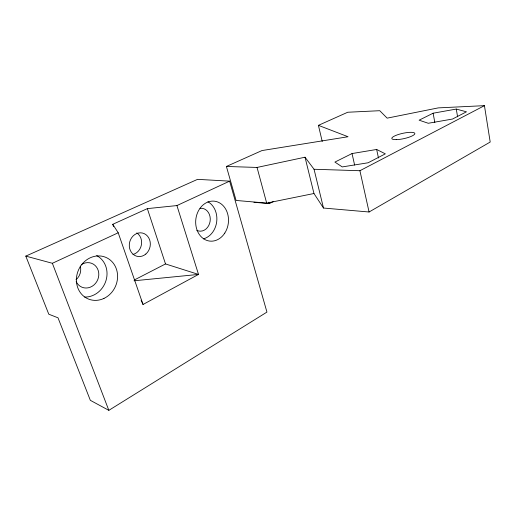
<?xml version="1.0" encoding="UTF-8"?>
<svg xmlns="http://www.w3.org/2000/svg" width="516" height="516" viewBox="0 0 516 516"><rect width="100%" height="100%" fill="white"/><g stroke="black" fill="none" stroke-linecap="round" stroke-linejoin="round"><path stroke-width="0.77" d="M108.837 410.343L266.946 312.096L229.626 181.142L197.57 179.349L25.8 256.11L48.781 314.199L58.011 317.811L90.339 400.332L108.837 410.343L52.368 263.289L25.8 256.11M313.967 193.506L266.675 203.104L236.076 200.447L226.401 166.462L257.039 167.442L305.02 157.212L313.967 193.506L323.493 208.038L369.075 211.999L490.2 142.042L484.44 105.657L438.303 107.883L387.155 118.145L379.757 110.701L347.726 112.243L318.411 125.343L322.223 141.442M141.107 300.202L143.029 304.479L198.518 274.422L176.924 205.568L147.35 208.625L112.765 224.305L113.552 226.569M305.02 157.212L314.044 169.261L359.91 170.725L484.44 105.657M134.56 279.859L165.507 263.94L198.518 274.422L134.037 280.788M253.943 202.278L269.3 203.62L273.493 201.498M352.035 153.555L334.897 162.082L342.256 166.92L368.095 162.779L385.329 153.845L376.654 149.466L352.035 153.555L354.615 165.062M433.124 113.21L419.115 120.176L428.267 123.272L452.493 119.048L466.458 111.811L456.267 109.07L433.124 113.21L434.807 122.44M52.368 263.289L118.203 232.78L143.029 304.479M176.924 205.568L229.626 181.142M226.401 166.462L261.993 150.556L348.055 136.74L318.411 125.343M112.765 224.305L118.203 232.78M147.35 208.625L165.507 263.94M257.039 167.442L266.675 203.104M268.92 202.195L269.3 203.62M314.044 169.261L323.493 208.038M359.91 170.725L369.075 211.999M376.654 149.466L378.467 158.019M456.267 109.07L457.602 116.861M81.315 264.631A12.894 11.649 -65.9 0 1 97.505 268.701A12.894 11.649 -65.9 0 1 92.125 286.29A12.894 11.649 -65.9 0 1 76.155 281.478M96.673 255.581A22.104 19.976 -65.9 0 1 106.077 280.298A22.104 19.976 -65.9 0 1 84.618 297.055M80.251 266.101A12.41 11.391 -63.3 0 1 75.981 279.749M207.929 201.769A19.698 16.248 -83.3 0 1 216.707 221.674A19.698 16.248 -83.3 0 1 203.427 238.869M200.06 208.341A11.487 9.475 -83.3 0 1 210.122 221.241A11.487 9.475 -83.3 0 1 196.802 230.349M136.811 232.897A11.752 10.365 -77.3 0 1 141.429 244.752A11.752 10.365 -77.3 0 1 132.98 254.459M396.23 139.643A11.797 2.715 -12.4 0 0 414.748 133.999A11.797 2.715 -12.4 0 0 399.003 134.308A11.797 2.715 -12.4 0 0 396.23 139.643M103.987 298.403A22.588 20.221 -67 0 0 110.276 260.058A22.588 20.221 -67 0 0 76.723 275.976A22.588 20.221 -67 0 0 103.987 298.403M224.763 233.122A20.092 16.364 -83.2 0 0 214.804 201.234A20.092 16.364 -83.2 0 0 196.706 229.059A20.092 16.364 -83.2 0 0 224.763 233.122M145.822 254.046A11.945 10.449 -77.6 0 0 144.28 233.671A11.945 10.449 -77.6 0 0 129.322 246.364A11.945 10.449 -77.6 0 0 145.822 254.046"/></g></svg>
